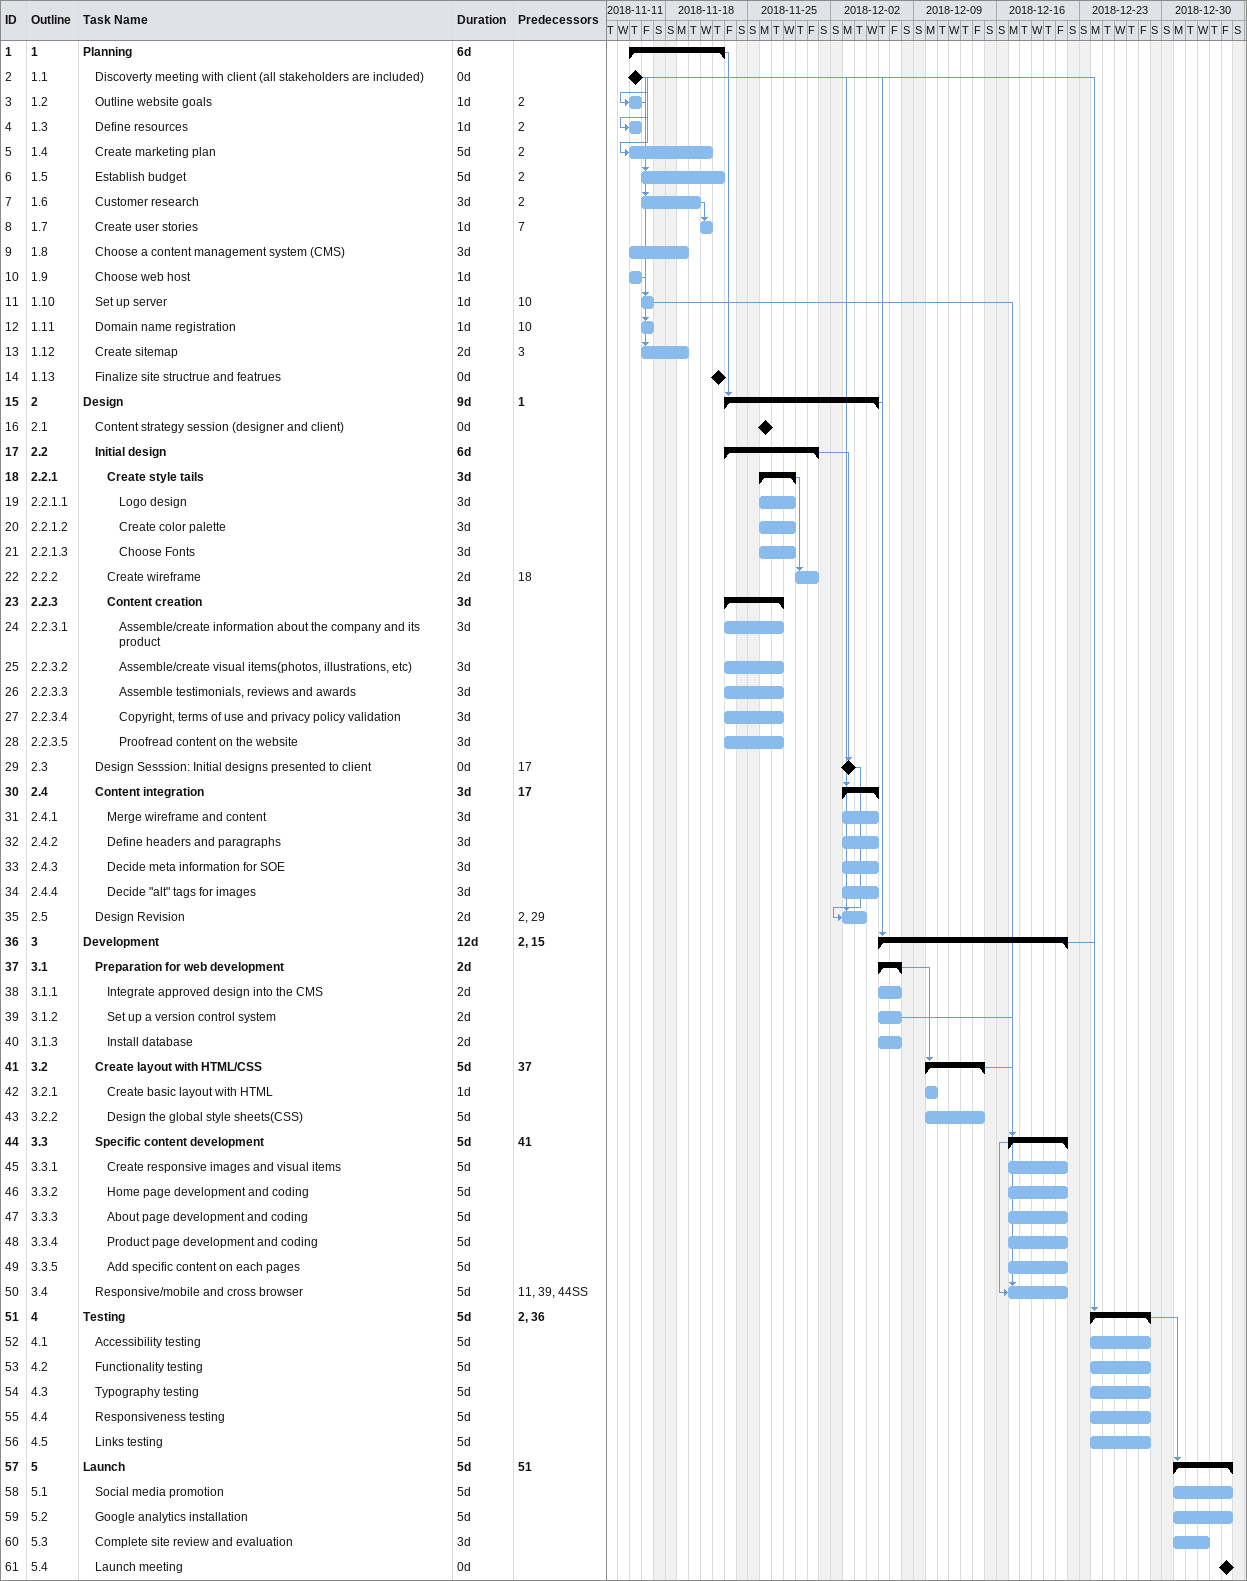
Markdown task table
| ID | WBS | Task | Duration | Start | Finish | Predecessors |
|---|---|---|---|---|---|---|
| 1 | 1 | **Planning** | 6d | 2018-11-15 | 2018-11-22 |  |
| 2 | 1.1 | Discoverty meeting with client (all stakeholders are included) | 0d | 2018-11-15 | 2018-11-15 |  |
| 3 | 1.2 | Outline website goals | 1d | 2018-11-15 | 2018-11-15 | 2 |
| 4 | 1.3 | Define resources | 1d | 2018-11-15 | 2018-11-15 | 2 |
| 5 | 1.4 | Create marketing plan | 5d | 2018-11-15 | 2018-11-21 | 2 |
| 6 | 1.5 | Establish budget | 5d | 2018-11-16 | 2018-11-22 | 2 |
| 7 | 1.6 | Customer research | 3d | 2018-11-16 | 2018-11-20 | 2 |
| 8 | 1.7 | Create user stories | 1d | 2018-11-21 | 2018-11-21 | 7 |
| 9 | 1.8 | Choose a content management system (CMS) | 3d | 2018-11-15 | 2018-11-19 |  |
| 10 | 1.9 | Choose web host | 1d | 2018-11-15 | 2018-11-15 |  |
| 11 | 1.10 | Set up server | 1d | 2018-11-16 | 2018-11-16 | 10 |
| 12 | 1.11 | Domain name registration | 1d | 2018-11-16 | 2018-11-16 | 10 |
| 13 | 1.12 | Create sitemap | 2d | 2018-11-16 | 2018-11-19 | 3 |
| 14 | 1.13 | Finalize site structrue and featrues | 0d | 2018-11-22 | 2018-11-22 |  |
| 15 | 2 | **Design** | 9d | 2018-11-23 | 2018-12-05 | 1 |
| 16 | 2.1 | Content strategy session (designer and client) | 0d | 2018-11-26 | 2018-11-26 |  |
| 17 | 2.2 | **Initial design** | 6d | 2018-11-23 | 2018-11-30 |  |
| 18 | 2.2.1 | **Create style tails** | 3d | 2018-11-26 | 2018-11-28 |  |
| 19 | 2.2.1.1 | Logo design | 3d | 2018-11-26 | 2018-11-28 |  |
| 20 | 2.2.1.2 | Create color palette | 3d | 2018-11-26 | 2018-11-28 |  |
| 21 | 2.2.1.3 | Choose Fonts | 3d | 2018-11-26 | 2018-11-28 |  |
| 22 | 2.2.2 | Create wireframe | 2d | 2018-11-29 | 2018-11-30 | 18 |
| 23 | 2.2.3 | **Content creation** | 3d | 2018-11-23 | 2018-11-27 |  |
| 24 | 2.2.3.1 | Assemble/create information about the company and its product | 3d | 2018-11-23 | 2018-11-27 |  |
| 25 | 2.2.3.2 | Assemble/create visual items(photos, illustrations, etc) | 3d | 2018-11-23 | 2018-11-27 |  |
| 26 | 2.2.3.3 | Assemble testimonials, reviews and awards | 3d | 2018-11-23 | 2018-11-27 |  |
| 27 | 2.2.3.4 | Copyright, terms of use and privacy policy validation | 3d | 2018-11-23 | 2018-11-27 |  |
| 28 | 2.2.3.5 | Proofread content on the website | 3d | 2018-11-23 | 2018-11-27 |  |
| 29 | 2.3 | Design Sesssion: Initial designs presented to client | 0d | 2018-12-03 | 2018-12-03 | 17 |
| 30 | 2.4 | **Content integration** | 3d | 2018-12-03 | 2018-12-05 | 17 |
| 31 | 2.4.1 | Merge wireframe and content | 3d | 2018-12-03 | 2018-12-05 |  |
| 32 | 2.4.2 | Define headers and paragraphs | 3d | 2018-12-03 | 2018-12-05 |  |
| 33 | 2.4.3 | Decide meta information for SOE | 3d | 2018-12-03 | 2018-12-05 |  |
| 34 | 2.4.4 | Decide "alt" tags for images | 3d | 2018-12-03 | 2018-12-05 |  |
| 35 | 2.5 | Design Revision | 2d | 2018-12-03 | 2018-12-04 | 2, 29 |
| 36 | 3 | **Development** | 12d | 2018-12-06 | 2018-12-21 | 2, 15 |
| 37 | 3.1 | **Preparation for web development** | 2d | 2018-12-06 | 2018-12-07 |  |
| 38 | 3.1.1 | Integrate approved design into the CMS | 2d | 2018-12-06 | 2018-12-07 |  |
| 39 | 3.1.2 | Set up a version control system | 2d | 2018-12-06 | 2018-12-07 |  |
| 40 | 3.1.3 | Install database | 2d | 2018-12-06 | 2018-12-07 |  |
| 41 | 3.2 | **Create layout with HTML/CSS** | 5d | 2018-12-10 | 2018-12-14 | 37 |
| 42 | 3.2.1 | Create basic layout with HTML | 1d | 2018-12-10 | 2018-12-10 |  |
| 43 | 3.2.2 | Design the global style sheets(CSS) | 5d | 2018-12-10 | 2018-12-14 |  |
| 44 | 3.3 | **Specific content development** | 5d | 2018-12-17 | 2018-12-21 | 41 |
| 45 | 3.3.1 | Create responsive images and visual items | 5d | 2018-12-17 | 2018-12-21 |  |
| 46 | 3.3.2 | Home page development and coding | 5d | 2018-12-17 | 2018-12-21 |  |
| 47 | 3.3.3 | About page development and coding | 5d | 2018-12-17 | 2018-12-21 |  |
| 48 | 3.3.4 | Product page development and coding | 5d | 2018-12-17 | 2018-12-21 |  |
| 49 | 3.3.5 | Add specific content on each pages | 5d | 2018-12-17 | 2018-12-21 |  |
| 50 | 3.4 | Responsive/mobile and cross browser | 5d | 2018-12-17 | 2018-12-21 | 11, 39, 44SS |
| 51 | 4 | **Testing** | 5d | 2018-12-24 | 2018-12-28 | 2, 36 |
| 52 | 4.1 | Accessibility testing | 5d | 2018-12-24 | 2018-12-28 |  |
| 53 | 4.2 | Functionality testing | 5d | 2018-12-24 | 2018-12-28 |  |
| 54 | 4.3 | Typography testing | 5d | 2018-12-24 | 2018-12-28 |  |
| 55 | 4.4 | Responsiveness testing | 5d | 2018-12-24 | 2018-12-28 |  |
| 56 | 4.5 | Links testing | 5d | 2018-12-24 | 2018-12-28 |  |
| 57 | 5 | **Launch** | 5d | 2018-12-31 | 2019-01-04 | 51 |
| 58 | 5.1 | Social media promotion | 5d | 2018-12-31 | 2019-01-04 |  |
| 59 | 5.2 | Google analytics installation | 5d | 2018-12-31 | 2019-01-04 |  |
| 60 | 5.3 | Complete site review and evaluation | 3d | 2018-12-31 | 2019-01-02 |  |
| 61 | 5.4 | Launch meeting | 0d | 2019-01-04 | 2019-01-04 |  |
